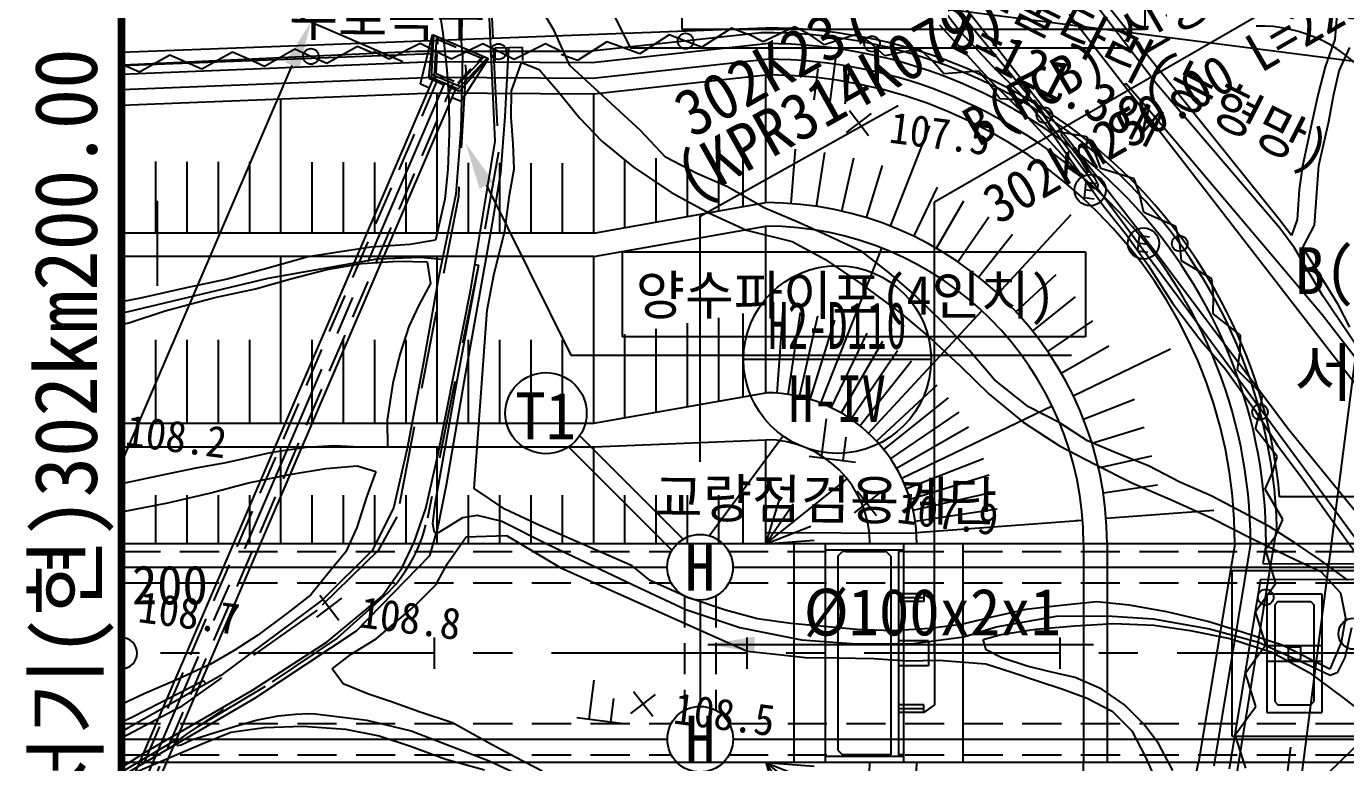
# Model space of a CAD drawing. Header units: millimetres. Extents: x 4198 to 4994, y 1103 to 1807.
# Drawn here: x 4275.9 to 4360.3, y 1466 to 1513.1 of the extents above; entities that cross this region are included whole.
import ezdxf
from ezdxf.enums import TextEntityAlignment as Align
from ezdxf.xclip import XClip

# ---------------------------------------------------------------- set-up
doc = ezdxf.new("R2010")
doc.units = ezdxf.units.MM
doc.header["$LTSCALE"] = 10
doc.header["$MEASUREMENT"] = 0
doc.header["$XCLIPFRAME"] = 2
for name, pattern in [('A-CENTR01', [2, 1.25, -0.25, 0.25, -0.25]), ('CENTER', [2, 1.25, -0.25, 0.25, -0.25]), ('DASHED', [0.75, 0.5, -0.25]), ('HIDDEN', [0.375, 0.25, -0.125])]:
    doc.linetypes.add(name, pattern=pattern)
for name, color, linetype in [('TN-MACL', 6, 'A-CENTR01'), ('TN-MANH', 4, 'Continuous'), ('TT-WIRE-EQPM', 6, 'Continuous'), ('TZ-BASE', 253, 'Continuous'), ('TZ-CABL', 4, 'Continuous')]:
    doc.layers.add(name, color=color, linetype=linetype)
doc.layers.add('TX-PAPR', color=2, linetype='Continuous', plot=False)
doc.styles.add('HANA', font='GulimChe.ttf')
doc.styles.get("Standard").update_dxf_attribs({"font": 'GulimChe.ttf'})
doc.linetypes.add('ZIGZAG', pattern='A,0.0001,-0.2,[131,ltypeshp.shx,S=0.2,R=0,X=-0.2,Y=0],-0.4,[131,ltypeshp.shx,S=0.2,R=180,X=0.2,Y=0],-0.2', length=0.8001)
doc.dimstyles.get("Standard").update_dxf_attribs({"dimtxt": 0.18, "dimasz": 0.18, "dimexe": 0.18, "dimexo": 0.0625, "dimgap": 0.09, "dimtad": 0, "dimtih": 1, "dimtoh": 1, "dimdec": 4, "dimzin": 0, "dimdsep": 46, "dimtxsty": 'Standard', "dimcen": 0.09, "dimadec": 0, "dimazin": 0, "dimtfac": 1, "dimtdec": 4, "dimtofl": 0, "dimtmove": 0, "dimatfit": 3, "dimfxl": 0, "dimtolj": 1, "dimtzin": 0, "dimarcsym": 0})

# ---------------------------------------------------------------- blocks, each defined once
blk = doc.blocks.new('JD-DFHDH6GH34GH7')
at = {"layer": 'TZ-BASE'}
for p, q in [((52, 28.876), (97.532, 55.165)), ((45.632, 51.825, 108.911), (55.843, 38.924, 108.911)), ((27.154, 49.601), (32.54, 38.729)), ((0, 48.005), (80, 37.725)), ((57.95, 35.71, 106.62), (48.255, 47.514, 106.62)), ((66.159, 36.444, 106), (57.977, 47.146, 106)), ((35.85, 39.895), (35.85, 45.347)), ((65.449, 45.347), (65.449, 39.895)), ((74.059, 27.717, 105.955), (60.477, 44.637, 105.955)), ((23.9, 32.76, 108.911), (23.388, 43.71, 108.911)), ((21.411, 42.45, 114.981), (21.807, 38.236, 114.981)), ((20.251, 41.648, 107.95), (20.544, 39.648, 107.95)), ((27.68, 39.831, 107.587), (26.639, 41.54, 107.587)), ((51.883, 42.057, 107.587), (53.648, 39.75, 107.587)), ((17.999, 37.83), (10.269, 41.149)), ((77.978, 18.403, 102.913), (60.603, 40.85, 102.913)), ((77.746, 41.121, 105.955), (77.585, 39.254, 105.955)), ((0, 38.45), (41.2, 40)), ((0, 38.45), (41.2, 40)), ((28.674, 37.594, 107.587), (27.68, 39.831, 107.587)), ((65.449, 39.895), (35.85, 39.895)), ((39.003, 39.979), (37.122, 38.77)), ((40.051, 39.589), (39.003, 39.979)), ((43.049, 40.077), (41.036, 39.104)), ((44.042, 39.564), (43.049, 40.077)), ((55.644, 36.546, 107), (52.328, 40.184, 107)), ((53.648, 39.75, 107.587), (55.688, 37.581, 107.587)), ((15.091, 38.819), (13.139, 37.727)), ((16.113, 38.366), (15.091, 38.819)), ((19.11, 38.994), (17.11, 37.995)), ((20.11, 38.493), (19.11, 38.994)), ((19.125, 36.422), (19.894, 39.574)), ((19.658, 36.791), (19.933, 39.522)), ((19.82, 36.831), (19.972, 39.506)), ((19.894, 39.574), (23.473, 38.038)), ((20.028, 36.959), (20.168, 39.422)), ((20.544, 39.648, 107.95), (20.817, 37.323, 107.95)), ((23.11, 38.991), (21.11, 37.992)), ((24.11, 38.49), (23.11, 38.991)), ((27.11, 38.988), (25.11, 37.99)), ((28.11, 38.488), (27.11, 38.988)), ((31.049, 39.12), (29.168, 37.911)), ((30.096, 37.789), (41.2, 39)), ((32.097, 38.73), (31.049, 39.12)), ((35.026, 39.549), (33.145, 38.34)), ((36.074, 39.16), (35.026, 39.549)), ((37.122, 38.77), (36.074, 39.16)), ((41.036, 39.104), (40.043, 39.617)), ((44.955, 38.926), (44.04, 39.568)), ((47.081, 39.62), (44.955, 38.926)), ((47.996, 38.977), (47.081, 39.62)), ((48.824, 38.224), (47.992, 38.971)), ((55.843, 38.924, 108.911), (66.113, 25.704, 108.911)), ((77.585, 39.254, 105.955), (76.972, 37.518, 105.955)), ((19.87, 38.349), (-0.192, 37.56)), ((3.104, 38.262), (1.152, 37.17)), ((4.126, 37.809), (3.104, 38.262)), ((7.099, 38.448), (5.148, 37.356)), ((8.122, 37.995), (7.099, 38.448)), ((9.144, 37.542), (8.122, 37.995)), ((11.095, 38.633), (9.144, 37.542)), ((12.117, 38.18), (11.095, 38.633)), ((13.139, 37.727), (12.117, 38.18)), ((17.11, 37.995), (16.11, 38.496)), ((21.11, 37.992), (20.11, 38.493)), ((21.484, 36.334), (23.173, 38.131)), ((21.534, 36.095), (23.369, 38.047)), ((21.618, 35.95), (23.408, 38.03)), ((21.807, 38.236, 114.981), (21.712, 33.505, 114.981)), ((21.716, 35.309), (23.473, 38.038)), ((23.89, 38.735, 114.114), (25.632, 38.769, 114.114)), ((23.907, 37.881, 114.114), (23.89, 38.735, 114.114)), ((25.11, 37.99), (24.11, 38.49)), ((24.761, 38.752, 114.114), (24.525, 34.335, 114.114)), ((25.632, 38.769, 114.114), (25.648, 37.915, 114.114)), ((29.168, 37.911), (28.12, 38.301)), ((30.148, 36.789), (41.2, 38)), ((33.145, 38.34), (32.097, 38.73)), ((32.54, 38.729), (64.558, 38.729)), ((45.676, 38.241, 106.438), (45.294, 35.265, 106.438)), ((51.017, 38.659), (48.824, 38.224)), ((51.85, 37.913), (51.017, 38.659)), ((77.877, 37.253, 106.015), (78.547, 38.751, 106.015)), ((0, 37.052), (19.966, 37.85)), ((0, 12.16), (10.923, 37.603)), ((1.152, 37.17), (0.13, 37.623)), ((5.148, 37.356), (4.126, 37.809)), ((19.966, 37.85), (30.096, 37.789)), ((20.817, 37.323, 107.95), (20.937, 35.474, 107.95)), ((24.943, 35.977, 108.091), (25.591, 37.797, 108.091)), ((25.591, 37.797, 108.091), (26.711, 37.345, 108.091)), ((26.711, 37.345, 108.091), (27.934, 35.931, 108.091)), ((33.184, 33.446, 107.587), (28.674, 37.594, 107.587)), ((44.302, 35.393, 106.438), (44.557, 37.377, 106.438)), ((46.286, 35.138, 106.438), (46.541, 37.122, 106.438)), ((52.58, 37.069), (51.847, 37.913)), ((54.811, 37.229), (52.58, 37.069)), ((55.544, 36.385), (54.811, 37.229)), ((55.688, 37.581, 107.587), (57.46, 35.8, 107.587)), ((76.972, 37.518, 105.955), (76.519, 35.792, 105.955)), ((77.497, 35.653, 106.015), (77.877, 37.253, 106.015)), ((0, 36.051), (19.983, 36.85)), ((0, -9.699), (19.951, 36.774)), ((19.125, 36.422), (19.695, 36.177)), ((19.82, 36.831), (21.534, 36.095)), ((19.832, 37.043), (21.68, 36.25)), ((19.983, 36.85), (30.148, 36.789)), ((30.2, 35.789), (41.2, 37)), ((41.2, 28.825), (41.2, 37)), ((56.165, 35.456), (55.54, 36.383)), ((57.956, 34.277, 107), (55.644, 36.546, 107)), ((64.22, 36.45, 107), (64.088, 36.347, 107)), ((65.63, 34.831, 107), (64.22, 36.45, 107)), ((74.064, 27.189, 106), (66.159, 36.444, 106)), ((0, -13.704), (21.403, 36.151)), ((0, 35.05), (20, 35.85)), ((10.2, 26.88), (10.2, 35.458)), ((20, 35.85), (30.2, 35.789)), ((20.2, 26.88), (20.2, 35.849)), ((20.937, 35.474, 107.95), (20.962, 33.255, 107.95)), ((21.147, 35.554), (21.716, 35.309)), ((24.932, 34.281, 108.091), (24.943, 35.977, 108.091)), ((27.934, 35.931, 108.091), (29.295, 34.242, 108.091)), ((30.2, 26.88), (30.2, 35.789)), ((58.398, 35.345), (56.165, 35.456)), ((57.46, 35.8, 107.587), (59.124, 33.808, 107.587)), ((67.643, 22.694, 106.62), (57.95, 35.71, 106.62)), ((76.519, 35.792, 105.955), (76.115, 33.948, 105.955)), ((77.201, 34.019, 106.015), (77.497, 35.653, 106.015)), ((0.2, 26.88), (0.2, 35.058)), ((46.553, 34.708, 107.453), (47.776, 33.125, 107.453)), ((59.024, 34.418), (58.398, 35.345)), ((76.778, 21.655, 107), (65.63, 34.831, 107)), ((24.525, 34.335, 114.114), (24.236, 30.722, 114.114)), ((25.042, 32.592, 108.091), (24.932, 34.281, 108.091)), ((29.295, 34.242, 108.091), (30.725, 32.761, 108.091)), ((46.373, 33.305, 107.453), (47.956, 34.527, 107.453)), ((49.174, 27.316), (51.696, 33.744)), ((62.025, 29.831, 107), (57.956, 34.277, 107)), ((59.53, 33.427), (59.025, 34.424)), ((59.124, 33.808, 107.587), (61.173, 30.873, 107.587)), ((76.115, 33.948, 105.955), (75.529, 31.165, 105.955)), ((76.577, 31.192, 106.015), (77.201, 34.019, 106.015)), ((20.962, 33.255, 107.95), (20.87, 30.946, 107.95)), ((21.712, 33.505, 114.981), (21.377, 29.365, 114.981)), ((34.79, 31.735, 107.587), (33.184, 33.446, 107.587)), ((61.732, 33.038), (59.53, 33.427)), ((60.21, 33.303, 107), (60.075, 33.197, 107)), ((60.075, 33.197, 107), (62.196, 30.451, 107)), ((62.238, 32.041), (61.732, 33.038)), ((22.339, 23.29, 108.911), (23.9, 32.76, 108.911)), ((25.108, 30.982, 108.091), (25.042, 32.592, 108.091)), ((30.725, 32.761, 108.091), (32.73, 31.115, 108.091)), ((39.76, 28.57), (39.76, 32.154)), ((42.831, 28.764), (43.093, 32.254)), ((2.2, 26.88), (2.2, 31.451)), ((4.2, 26.88), (4.2, 31.443)), ((6.2, 26.88), (6.2, 31.435)), ((8.2, 26.88), (8.2, 31.427)), ((12.2, 26.88), (12.2, 31.412)), ((14.2, 26.88), (14.2, 31.404)), ((16.2, 26.88), (16.2, 31.397)), ((18.2, 26.88), (18.2, 31.389)), ((22.2, 26.88), (22.2, 31.374)), ((24.2, 26.88), (24.2, 31.366)), ((26.2, 26.88), (26.2, 31.358)), ((28.2, 26.88), (28.2, 31.35)), ((32.2, 27.234), (32.2, 31.506)), ((34.2, 27.587), (34.2, 31.677)), ((36.795, 30.695, 107.587), (34.79, 31.735, 107.587)), ((36.2, 27.941), (36.2, 31.849)), ((38.2, 28.295), (38.2, 32.02)), ((44.453, 28.581), (44.974, 32.042)), ((46.057, 28.278), (46.835, 31.69)), ((62.623, 31.001), (62.246, 32.053)), ((20.87, 30.946, 107.95), (20.672, 29.036, 107.95)), ((24.236, 30.722, 114.114), (23.687, 27.376, 114.114)), ((24.813, 29.307, 108.091), (25.108, 30.982, 108.091)), ((32.73, 31.115, 108.091), (35.137, 29.496, 108.091)), ((38.708, 29.85, 107.587), (36.795, 30.695, 107.587)), ((47.633, 27.855), (48.665, 31.2)), ((61.173, 30.873, 107.587), (62.773, 28.636, 107.587)), ((62.196, 30.451, 107), (62.443, 29.991, 107)), ((64.76, 30.341), (62.623, 31.001)), ((75.529, 31.165, 105.955), (75.305, 29.656, 105.955)), ((76.301, 27.378, 106.015), (76.577, 31.192, 106.015)), ((23.345, 29.936), (28.731, 19.064)), ((41.14, 28.475, 107.587), (38.708, 29.85, 107.587)), ((50.67, 26.664), (52.188, 29.817)), ((61.676, 30.111, 107.224), (61.553, 29.156, 107.224)), ((62.191, 29.559, 107.224), (61.614, 29.634, 107.224)), ((62.335, 30.026, 107.224), (61.676, 30.111, 107.224)), ((62.254, 29.71, 107), (62.025, 29.831, 107)), ((62.382, 29.755, 107), (62.254, 29.71, 107)), ((62.427, 29.871, 107), (62.382, 29.755, 107)), ((62.443, 29.991, 107), (62.427, 29.871, 107)), ((65.137, 29.289), (64.76, 30.341)), ((75.305, 29.656, 105.955), (75.187, 27.75, 105.955)), ((2.293, 28.946), (2.293, 23.495)), ((20.672, 29.036, 107.95), (20.075, 26.413, 107.95)), ((21.377, 29.365, 114.981), (20.273, 24.003, 114.981)), ((24.518, 27.026, 108.091), (24.813, 29.307, 108.091)), ((30.2, 26.88), (41.2, 28.825)), ((35.137, 29.496, 108.091), (37.567, 28.161, 108.091)), ((52, 0), (52, 28.876)), ((52.112, 25.901), (53.862, 28.932)), ((61.553, 29.156, 107.224), (62.212, 29.071, 107.224)), ((65.38, 28.195), (65.127, 29.284)), ((37.567, 28.161, 108.091), (39.98, 27.066, 108.091)), ((43.216, 27.601, 107.587), (41.14, 28.475, 107.587)), ((53.494, 25.033), (55.466, 27.924)), ((56.045, 22.999), (60.741, 28.061)), ((62.773, 28.636, 107.587), (64.268, 26.755, 107.587)), ((67.426, 27.292), (65.38, 28.195)), ((23.687, 27.376, 114.114), (21.912, 17.447, 114.114)), ((23.814, 24.194, 108.091), (24.518, 27.026, 108.091)), ((30.2, 25.38), (41.2, 27.325)), ((39.98, 27.066, 108.091), (42.896, 26.329, 108.091)), ((41.2, 16.66), (41.2, 27.325)), ((45.006, 26.789, 107.587), (43.216, 27.601, 107.587)), ((53.999, -175), (80, 27.337)), ((67.678, 26.203), (67.426, 27.292)), ((74.81, 26.716, 105.955), (74.059, 27.717, 105.955)), ((74.986, 25.947, 106), (74.064, 27.189, 106)), ((75.187, 27.75, 105.955), (74.81, 26.716, 105.955)), ((75.547, 25.956, 106.015), (76.301, 27.378, 106.015)), ((30.2, 26.88), (0, 26.88)), ((20.075, 26.413, 107.95), (18.438, 26.144, 107.95)), ((42.896, 26.329, 108.091), (44.988, 25.213, 108.091)), ((47.338, 25.689, 107.587), (45.006, 26.789, 107.587)), ((54.808, 24.063), (56.99, 26.8)), ((64.268, 26.755, 107.587), (65.647, 24.826, 107.587)), ((65.088, 26.699, 107.224), (64.965, 25.744, 107.224)), ((65.603, 26.148, 107.224), (65.026, 26.222, 107.224)), ((65.747, 26.615, 107.224), (65.088, 26.699, 107.224)), ((67.796, 25.091), (67.678, 26.203)), ((30.2, 25.38), (0, 25.38)), ((0.2, 14.71), (0.2, 25.38)), ((11.947, 25.357, 107.95), (9.291, 24.619, 107.95)), ((10.2, 14.71), (10.2, 25.38)), ((15.945, 25.982, 107.95), (11.947, 25.357, 107.95)), ((18.438, 26.144, 107.95), (15.945, 25.982, 107.95)), ((16.36, 25.239, 108), (19.102, 25.339, 108)), ((19.102, 25.339, 108), (20.519, 25.197, 108)), ((20.2, 14.71), (20.2, 25.38)), ((30.2, 14.71), (30.2, 25.38)), ((32.042, 25.682), (61.64, 25.682)), ((32.042, 20.23), (32.042, 25.682)), ((44.729, 15.992), (48.626, 25.92)), ((49.082, 24.35, 107.587), (47.338, 25.689, 107.587)), ((48.463, 25.506), (48.626, 25.92)), ((61.64, 25.682), (61.64, 20.23)), ((64.965, 25.744, 107.224), (65.624, 25.659, 107.224)), ((66.113, 25.704, 108.911), (74.651, 14.309, 108.911)), ((76.827, 22.869, 106), (74.986, 25.947, 106)), ((77.803, 22.309, 106.015), (75.547, 25.956, 106.015)), ((9.291, 24.619, 107.95), (6.751, 23.928, 107.95)), ((9.375, 24.001, 108), (16.36, 25.239, 108)), ((10.828, 23.951, 108.312), (13.131, 24.547, 108.312)), ((13.131, 24.547, 108.312), (15.367, 24.935, 108.312)), ((15.367, 24.935, 108.312), (17.699, 25.087, 108.312)), ((17.699, 25.087, 108.312), (19.559, 25.046, 108.312)), ((19.559, 25.046, 108.312), (19.771, 23.647, 108.312)), ((22.826, 24.83, 108), (21.394, 17.19, 108)), ((22.6, 24.875, 108), (22.826, 24.83, 108)), ((44.988, 25.213, 108.091), (47.228, 23.664, 108.091)), ((65.647, 24.826, 107.587), (67.219, 22.384, 107.587)), ((69.717, 23.946), (67.796, 25.091)), ((0.456, 21.87, 108), (9.375, 24.001, 108)), ((6.751, 23.928, 107.95), (4.241, 23.4, 107.95)), ((8.567, 23.319, 108.312), (10.828, 23.951, 108.312)), ((19.771, 23.647, 108.312), (19.014, 22.265, 108.312)), ((20.273, 24.003, 114.981), (19.301, 18.489, 114.981)), ((23.396, 21.946, 108.091), (23.814, 24.194, 108.091)), ((47.228, 23.664, 108.091), (49.858, 21.736, 108.091)), ((50.709, 22.922, 107.587), (49.082, 24.35, 107.587)), ((57.199, 21.845), (59.765, 24.225)), ((69.835, 22.834), (69.717, 23.946)), ((4.241, 23.4, 107.95), (1.218, 22.718, 107.95)), ((5.98, 22.747, 108.312), (8.567, 23.319, 108.312)), ((20.274, 12.859, 108.911), (22.339, 23.29, 108.911)), ((52.564, 21.105, 107.587), (50.709, 22.922, 107.587)), ((58.263, 20.608), (61, 22.79)), ((69.802, 21.716), (69.825, 22.833)), ((79.048, 19.569, 106), (76.827, 22.869, 106)), ((1.218, 22.718, 107.95), (0, 22.476, 107.95)), ((2.806, 21.894, 108.312), (5.98, 22.747, 108.312)), ((19.014, 22.265, 108.312), (18.377, 20.891, 108.312)), ((22.565, 10.545, 108.091), (23.396, 21.946, 108.091)), ((67.219, 22.384, 107.587), (68.942, 20.114, 107.587)), ((79.388, 6.704, 106.62), (67.643, 22.694, 106.62)), ((78.544, 20.862, 106.015), (77.803, 22.309, 106.015)), ((0, 21.769, 108), (0.456, 21.87, 108)), ((0, 21.027, 108.312), (0.473, 21.135, 108.312)), ((0.473, 21.135, 108.312), (2.806, 21.894, 108.312)), ((36.2, 15.774), (36.2, 21.107)), ((38.2, 16.128), (38.2, 21.461)), ((39.76, 16.405), (39.76, 21.738)), ((41.922, 16.633), (42.318, 21.918)), ((42.64, 16.552), (43.43, 21.793)), ((43.35, 16.418), (44.529, 21.585)), ((44.047, 16.231), (45.61, 21.295)), ((47.77, 14.081), (55.025, 21.899)), ((49.858, 21.736, 108.091), (51.737, 20.162, 108.091)), ((54.21, 19.395, 107.587), (52.564, 21.105, 107.587)), ((54.722, 21.573), (55.025, 21.899)), ((59.233, 19.294), (62.124, 21.266)), ((71.564, 20.339), (69.802, 21.716)), ((79.045, 18.723, 107), (76.778, 21.655, 107)), ((18.377, 20.891, 108.312), (17.806, 19.117, 108.312)), ((32.2, 15.065), (32.2, 20.399)), ((34.2, 15.419), (34.2, 20.753)), ((45.391, 15.703), (47.691, 20.478)), ((71.542, 19.221), (71.564, 20.339)), ((2.2, 14.71), (2.2, 20.045)), ((4.2, 14.71), (4.2, 20.045)), ((6.2, 14.71), (6.2, 20.045)), ((8.2, 14.71), (8.2, 20.045)), ((12.2, 14.71), (12.2, 20.045)), ((14.2, 14.71), (14.2, 20.045)), ((16.2, 14.71), (16.2, 20.045)), ((18.2, 14.71), (18.2, 20.045)), ((22.2, 14.71), (22.2, 20.045)), ((24.2, 14.71), (24.2, 20.045)), ((26.2, 14.71), (26.2, 20.045)), ((28.2, 14.71), (28.2, 20.045)), ((61.64, 20.23), (32.042, 20.23)), ((46.03, 15.366), (48.68, 19.956)), ((51.737, 20.162, 108.091), (53.673, 18.35, 108.091)), ((60.101, 17.913), (63.132, 19.663)), ((60.864, 16.47), (67.085, 19.465)), ((68.942, 20.114, 107.587), (70.604, 18.163, 107.587)), ((17.806, 19.117, 108.312), (17.361, 17.271, 108.312)), ((28.731, 19.064), (60.75, 19.064)), ((46.642, 14.981), (49.627, 19.361)), ((47.223, 14.552), (50.527, 18.696)), ((55.829, 17.482, 107.587), (54.21, 19.395, 107.587)), ((71.367, 18.108), (71.519, 19.216)), ((19.301, 18.489, 114.981), (18.28, 13.092, 114.981)), ((53.673, 18.35, 108.091), (55.485, 16.57, 108.091)), ((70.604, 18.163, 107.587), (72.425, 15.618, 107.587)), ((72.958, 16.536), (71.367, 18.108)), ((80, 15.797, 102.913), (77.978, 18.403, 102.913)), ((17.361, 17.271, 108.312), (16.99, 14.905, 108.312)), ((21.394, 17.19, 108), (20.051, 9.539, 108)), ((21.912, 17.447, 114.114), (20.775, 10.751, 114.114)), ((48.281, 13.57), (52.166, 17.175)), ((58.001, 15.766, 107.587), (55.829, 17.482, 107.587)), ((30.2, 14.71), (41.2, 16.66)), ((48.752, 13.023), (52.896, 16.327)), ((55.485, 16.57, 108.091), (57.662, 14.774, 108.091)), ((61.516, 14.974), (64.774, 16.252)), ((72.806, 15.428), (72.958, 16.536)), ((49.181, 12.442), (53.561, 15.427)), ((49.903, 11.191), (59.512, 15.819)), ((59.964, 14.764, 107.587), (58.001, 15.766, 107.587)), ((59.111, 15.626), (59.512, 15.819)), ((72.425, 15.618, 107.587), (73.907, 13.332, 107.587)), ((72.515, 14.349), (72.806, 15.428)), ((0, 14.71), (30.2, 14.71)), ((16.99, 14.905, 108.312), (17.021, 13.211, 108.312)), ((44.768, 12.507, 108.03), (45.087, 14.987, 108.03)), ((49.566, 11.83), (54.156, 14.48)), ((57.662, 14.774, 108.091), (59.981, 13.27, 108.091)), ((61.777, 13.589, 107.587), (59.964, 14.764, 107.587)), ((62.055, 13.433), (65.4, 14.465)), ((73.894, 12.588), (72.515, 14.349)), ((30.2, 13.21), (41.2, 13.66)), ((41.2, 7), (41.2, 13.66)), ((46.157, 12.329, 108.03), (46.348, 13.816, 108.03)), ((63.686, 12.785, 107.587), (61.777, 13.589, 107.587)), ((74.651, 14.309, 108.911), (79.743, 8.06, 108.911)), ((0, 13.21), (30.2, 13.21)), ((0.2, 7), (0.2, 13.21)), ((9.614, 12.849, 108.312), (6.671, 12.172, 108.312)), ((11.815, 13.154, 108.312), (9.614, 12.849, 108.312)), ((10.2, 7), (10.2, 13.21)), ((13.625, 13.273, 108.312), (11.815, 13.154, 108.312)), ((15.246, 13.176, 108.312), (13.625, 13.273, 108.312)), ((17.021, 13.211, 108.312), (15.246, 13.176, 108.312)), ((18.28, 13.092, 114.981), (17.399, 9.279, 114.981)), ((19.46, 9.252, 108.911), (20.274, 12.859, 108.911)), ((20.2, 7), (20.2, 13.21)), ((30.2, 7), (30.2, 13.21)), ((59.981, 13.27, 108.091), (62.238, 12.085, 108.091)), ((65.677, 11.987, 107.587), (63.686, 12.785, 107.587)), ((73.907, 13.332, 107.587), (75.545, 11.137, 107.587)), ((4.754, 11.845, 108.312), (2.603, 11.382, 108.312)), ((6.671, 12.172, 108.312), (4.754, 11.845, 108.312)), ((10.757, 11.429, 108.816), (13.074, 11.823, 108.816)), ((13.074, 11.823, 108.816), (15.081, 11.995, 108.816)), ((15.081, 11.995, 108.816), (16.276, 11.628, 108.816)), ((43.975, 12.609, 108.03), (46.95, 12.227, 108.03)), ((50.192, 10.529), (55.126, 12.466)), ((62.238, 12.085, 108.091), (64.616, 10.908, 108.091)), ((62.478, 11.857), (65.89, 12.635)), ((67.683, 10.947, 107.587), (65.677, 11.987, 107.587)), ((73.603, 11.509), (73.894, 12.588)), ((2.603, 11.382, 108.312), (0, 10.84, 108.312)), ((8.127, 10.894, 108.816), (10.757, 11.429, 108.816)), ((16.276, 11.628, 108.816), (15.692, 10.056, 108.816)), ((41.2, 7), (46.407, 11.152)), ((50.431, 9.847), (55.495, 11.41)), ((73.144, 10.497), (73.586, 11.524)), ((75.545, 11.137, 107.587), (77.19, 8.822, 107.587)), ((2.961, 9.628, 108.816), (5.625, 10.247, 108.816)), ((5.625, 10.247, 108.816), (8.127, 10.894, 108.816)), ((20.775, 10.751, 114.114), (20.222, 8.09, 114.114)), ((24.509, 9.218, 108.091), (22.565, 10.545, 108.091)), ((46.871, 8.988, 107.916), (48.454, 10.211, 107.916)), ((47.051, 10.391, 107.916), (48.273, 8.808, 107.916)), ((50.618, 9.15), (55.785, 10.329)), ((62.781, 10.253), (66.242, 10.774)), ((64.616, 10.908, 108.091), (67.193, 9.785, 108.091)), ((69.679, 10.067, 107.587), (67.683, 10.947, 107.587)), ((74.257, 8.557), (73.144, 10.497)), ((0, 9.035, 108.816), (2.961, 9.628, 108.816)), ((2.2, 7), (2.2, 10.105)), ((4.2, 7), (4.2, 10.105)), ((6.2, 7), (6.2, 10.105)), ((8.2, 7), (8.2, 10.105)), ((12.2, 7), (12.2, 10.105)), ((14.2, 7), (14.2, 10.105)), ((15.692, 10.056, 108.816), (15.057, 8.035, 108.816)), ((16.2, 7), (16.2, 10.105)), ((18.2, 7), (18.2, 10.105)), ((20.051, 9.539, 108), (19.892, 8.3, 108)), ((22.2, 7), (22.2, 10.105)), ((24.2, 7), (24.2, 10.105)), ((26.2, 7), (26.2, 10.105)), ((28.2, 7), (28.2, 10.105)), ((32.2, 7), (32.2, 10.105)), ((34.2, 7), (34.2, 10.105)), ((36.2, 7), (36.2, 10.105)), ((38.2, 7), (38.2, 10.105)), ((39.76, 6.995), (39.76, 10.1)), ((41.2, 7), (42.115, 9.967)), ((41.2, 7), (42.949, 9.565)), ((67.193, 9.785, 108.091), (69.691, 8.655, 108.091)), ((71.393, 9.17, 107.587), (69.679, 10.067, 107.587)), ((80, 10), (74.063, 10)), ((80, 10), (74.063, 10)), ((17.399, 9.279, 114.981), (16.041, 6.566, 114.981)), ((18.711, 7.103, 108.911), (19.46, 9.252, 108.911)), ((20.755, 8.01, 108), (21.83, 8.681, 108)), ((21.83, 8.681, 108), (22.749, 8.833, 108)), ((22.749, 8.833, 108), (24.32, 8.451, 108)), ((24.32, 8.451, 108), (27.192, 7.003, 108)), ((26.799, 8.157, 108.091), (24.509, 9.218, 108.091)), ((50.752, 8.44), (55.993, 9.23)), ((50.833, 7.722), (61.468, 8.519)), ((61.024, 8.486), (61.468, 8.519)), ((62.964, 8.631), (69.85, 9.147)), ((69.691, 8.655, 108.091), (72.237, 7.368, 108.091)), ((73.442, 8.093, 107.587), (71.393, 9.17, 107.587)), ((73.815, 7.53), (74.257, 8.557)), ((77.19, 8.822, 107.587), (78.833, 6.547, 107.587)), ((15.057, 8.035, 108.816), (14.35, 6.495, 108.816)), ((20.222, 8.09, 114.114), (19.697, 6.239, 114.114)), ((19.892, 8.3, 108), (20.001, 7.747, 108)), ((20.001, 7.747, 108), (20.267, 7.713, 108)), ((20.267, 7.713, 108), (20.755, 8.01, 108)), ((32.66, 5.591, 108.091), (26.799, 8.157, 108.091)), ((41.2, 7), (44.09, 8.134)), ((41.212, 7.717), (50.821, 7.683)), ((75.043, 7.066, 107.587), (73.442, 8.093, 107.587)), ((43, 7), (0, 7)), ((17.932, 5.437, 108.911), (18.711, 7.103, 108.911)), ((20.859, 5.749, 108.896), (22.041, 7.441, 108.896)), ((22.041, 7.441, 108.896), (24.62, 7.53, 108.896)), ((24.62, 7.53, 108.896), (28.107, 5.455, 108.896)), ((27.192, 7.003, 108), (33.126, 4.172, 108)), ((41.2, 7), (44.296, 7.232)), ((53.8, 7), (43, 7)), ((43, 7), (43, -7)), ((43, 7), (43, -7)), ((53.8, 7), (43, 7)), ((45, 7), (45, -7)), ((45, 7), (45, -7)), ((50, 7), (50, -7)), ((50, 7), (50, -7)), ((50.025, -7, -156.294), (50.025, 7, -156.294)), ((80, 7, -156.294), (50.025, 7, -156.294)), ((50.025, -7), (50.025, 7)), ((53.8, 7), (53.8, -7)), ((53.8, 7), (53.8, -7)), ((61.525, 7), (61.525, -7)), ((63.025, 7), (63.025, -7)), ((71.2, 7), (68.88, -7)), ((72.2, 7), (69.86, -7.197)), ((72.237, 7.368, 108.091), (74.656, 6.193, 108.091)), ((73.2, 7), (72.994, 5.745)), ((73.16, 6.624), (73.815, 7.53)), ((76.607, 5.997, 107.587), (75.043, 7.066, 107.587)), ((16.041, 6.566, 114.981), (12.856, 3.41, 114.981)), ((14.35, 6.495, 108.816), (13.34, 5.259, 108.816)), ((19.697, 6.239, 114.114), (15.005, 1.41, 114.114)), ((50, 6.6), (45, 6.6)), ((50, 6.6), (45, 6.6)), ((45.8, 6.2), (46.1, 6.5)), ((45.8, 6.2), (46.1, 6.5)), ((45.8, 6.2), (45.8, -6.2)), ((45.8, 6.2), (45.8, -6.2)), ((48.9, 6.5), (46.1, 6.5)), ((48.9, 6.5), (46.1, 6.5)), ((49.2, 6.2), (48.9, 6.5)), ((49.2, 6.2), (48.9, 6.5)), ((49.2, 6.2), (49.2, -6.5)), ((49.2, 6.2), (49.2, -6.5)), ((50, 6.5), (49.7, 6.5)), ((49.7, 6.5), (49.7, -6.5)), ((49.7, 6.5), (49.7, -6.5)), ((50, 6.5), (49.7, 6.5)), ((73.825, 4.489), (73.16, 6.624)), ((74.656, 6.193, 108.091), (76.697, 5.236, 108.091)), ((78.43, 4.663, 107.587), (76.607, 5.997, 107.587)), ((13.34, 5.259, 108.816), (12.108, 3.724, 108.816)), ((16.676, 3.659, 108.911), (17.932, 5.437, 108.911)), ((20.102, 4.368, 108.896), (20.859, 5.749, 108.896)), ((28.107, 5.455, 108.896), (40.003, 0.135, 108.896)), ((33.811, 4.657, 108.091), (32.66, 5.591, 108.091)), ((71, 5.3), (79, 5.3)), ((71, 5.3), (71, -5.3)), ((72.994, 5.745), (80, 5.721)), ((76.697, 5.236, 108.091), (77.958, 3.865, 108.091)), ((18.813, 3.072, 108.896), (20.102, 4.368, 108.896)), ((36.225, 3.563, 108.091), (33.811, 4.657, 108.091)), ((72.831, 4.746), (70.841, -7.394)), ((72.831, 4.746), (80, 4.721)), ((73.17, 3.583), (73.825, 4.489)), ((12.856, 3.41, 114.981), (6.346, -1.416, 114.981)), ((12.108, 3.724, 108.816), (10.57, 2.533, 108.816)), ((12.5, 2.302, 108.843), (14.083, 3.525, 108.843)), ((12.681, 3.705, 108.843), (13.903, 2.122, 108.843)), ((13.152, 0.724, 108.911), (16.676, 3.659, 108.911)), ((33.126, 4.172, 108), (36.099, 2.801, 108)), ((38.621, 2.75, 108.091), (36.225, 3.563, 108.091)), ((51.3, 3.8), (49.7, 3.8)), ((51.3, 3.8), (49.7, 3.8)), ((51.3, 3.55), (49.7, 3.55)), ((51.3, 3.55), (49.7, 3.55)), ((51.3, 3.8), (51.3, 3.3)), ((52, 3.3), (51.3, 3.8)), ((52, 3.3), (51.3, 3.8)), ((51.3, 3.8), (51.3, 3.3)), ((72.515, 2.676), (73.17, 3.583)), ((73.25, 3.8), (76.75, 3.8)), ((73.25, 3.8), (73.25, -3.8)), ((76.75, 3.8), (76.75, -3.8)), ((77.958, 3.865, 108.091), (78.264, 2.27, 108.091)), ((10.57, 2.533, 108.816), (8.722, 1.162, 108.816)), ((17.437, 1.892, 108.896), (18.813, 3.072, 108.896)), ((36.099, 2.801, 108), (39.548, 1.638, 108)), ((40.675, 2.198, 108.091), (38.621, 2.75, 108.091)), ((51.3, 3.3), (49.7, 3.3)), ((51.3, 3.3), (49.7, 3.3)), ((52, 3.3), (52, -3.3)), ((52, 3.3), (52, -3.3)), ((57.838, 2.793, 108.091), (55.569, 2.282, 108.091)), ((60.283, 3.074, 108.091), (57.838, 2.793, 108.091)), ((62.368, 3.291, 108.091), (60.283, 3.074, 108.091)), ((64.442, 3.064, 108.091), (62.368, 3.291, 108.091)), ((66.852, 2.655, 108.091), (64.442, 3.064, 108.091)), ((69.477, 2.019, 108.091), (66.852, 2.655, 108.091)), ((73.18, 0.541), (72.515, 2.676)), ((73.95, 3.3), (73.75, 3.1)), ((73.75, 3.1), (73.75, -3.1)), ((73.95, 3.3), (76.05, 3.3)), ((76.05, 3.3), (76.25, 3.1)), ((76.25, 3.1), (76.25, -3.1)), ((16.288, 0.929, 108.896), (17.437, 1.892, 108.896)), ((42.795, 1.892, 108.091), (40.675, 2.198, 108.091)), ((44.947, 1.709, 108.091), (42.795, 1.892, 108.091)), ((47.019, 1.522, 108.091), (44.947, 1.709, 108.091)), ((53.701, 1.837, 108.091), (51.699, 1.585, 108.091)), ((55.569, 2.282, 108.091), (53.701, 1.837, 108.091)), ((53.867, 1.057, 108), (55.928, 1.691, 108)), ((55.928, 1.691, 108), (59.793, 2.364, 108)), ((58.444, 1.541, 108.755), (60.975, 1.747, 108.755)), ((59.793, 2.364, 108), (63.036, 2.397, 108)), ((60.975, 1.747, 108.755), (63.468, 1.909, 108.755)), ((63.036, 2.397, 108), (65.979, 2.198, 108)), ((63.468, 1.909, 108.755), (66.019, 1.793, 108.755)), ((65.979, 2.198, 108), (69.585, 1.555, 108)), ((66.019, 1.793, 108.755), (68.343, 1.46, 108.755)), ((71.661, 1.354, 108.091), (69.477, 2.019, 108.091)), ((78.264, 2.27, 108.091), (78.004, 0.678, 108.091)), ((8.722, 1.162, 108.816), (7.211, 0.174, 108.816)), ((15.005, 1.41, 114.114), (8.502, -2.89, 114.114)), ((14.697, -0.064, 108.896), (16.288, 0.929, 108.896)), ((20, 1), (20, -1)), ((39.548, 1.638, 108), (43.496, 0.861, 108)), ((40, 1), (40, -1)), ((43.496, 0.861, 108), (46.971, 0.594, 108)), ((49.286, 1.428, 108.091), (47.019, 1.522, 108.091)), ((51.699, 1.585, 108.091), (49.286, 1.428, 108.091)), ((50, 1), (50, -1)), ((50.479, 0.593, 108), (53.867, 1.057, 108)), ((55.096, 0.878, 108.755), (56.246, 1.196, 108.755)), ((55.301, 0.205, 108.755), (55.096, 0.878, 108.755)), ((56.246, 1.196, 108.755), (58.444, 1.541, 108.755)), ((60, 1), (60, -1)), ((68.343, 1.46, 108.755), (70.88, 0.94, 108.755)), ((69.585, 1.555, 108), (72.714, 0.703, 108)), ((70.88, 0.94, 108.755), (73.562, 0.065, 108.755)), ((74.22, 0.512, 108.091), (71.661, 1.354, 108.091)), ((78.256, -0.278, 108), (78.683, 1.645, 108)), ((7.211, 0.174, 108.816), (5.734, -0.689, 108.816)), ((8.387, -2.373, 108.911), (13.152, 0.724, 108.911)), ((40.003, 0.135, 108.896), (41.833, -0.068, 108.896)), ((46.971, 0.594, 108), (50.479, 0.593, 108)), ((51.6, 0.8), (49.7, 0.8)), ((51.6, 0.8), (49.7, 0.8)), ((51.6, 0.8), (51.6, -0.8)), ((51.6, 0.8), (51.6, -0.8)), ((56.303, -0.294, 108.755), (55.301, 0.205, 108.755)), ((72.525, -0.365), (73.18, 0.541)), ((72.714, 0.703, 108), (76.029, -0.802, 108)), ((73.25, 0.5), (76.75, 0.5)), ((73.562, 0.065, 108.755), (75.948, -1.233, 108.755)), ((77.268, -1.025, 108.091), (74.22, 0.512, 108.091)), ((74.6, 0.4), (75.4, 0.4)), ((74.6, 0.4), (74.6, -0.4)), ((75.4, 0.4), (75.4, -0.4)), ((78.004, 0.678, 108.091), (77.268, -1.025, 108.091)), ((5.734, -0.689, 108.816), (3.578, -1.678, 108.816)), ((13.466, -0.992, 108.896), (14.697, -0.064, 108.896)), ((41.833, -0.068, 108.896), (43.744, -0.266, 108.896)), ((43.744, -0.266, 108.896), (45.765, -0.296, 108.896)), ((45.765, -0.296, 108.896), (48.11, -0.346, 108.896)), ((48.11, -0.346, 108.896), (50.218, -0.49, 108.896)), ((51.6, -0.8), (49.7, -0.8)), ((51.6, -0.8), (49.7, -0.8)), ((50.218, -0.49, 108.896), (52.275, -0.437, 108.896)), ((52.275, -0.437, 108.896), (55.279, -0.685, 108.896)), ((55.279, -0.685, 108.896), (56.93, -1.223, 108.896)), ((57.913, -0.836, 108.755), (56.303, -0.294, 108.755)), ((59.39, -1.183, 108.755), (57.913, -0.836, 108.755)), ((71.87, -1.271), (72.525, -0.365)), ((73.25, -0.5), (76.75, -0.5)), ((74.6, -0.4), (75.4, -0.4)), ((76.029, -0.802, 108), (77.3, -1.415, 108)), ((77.777, -1.206, 108), (78.256, -0.278, 108)), ((6.346, -1.416, 114.981), (0.118, -4.973, 114.981)), ((3.578, -1.678, 108.816), (1.496, -2.581, 108.816)), ((14.175, -1.956, 108.896), (13.466, -0.992, 108.896)), ((56.93, -1.223, 108.896), (58.579, -1.762, 108.896)), ((60.989, -1.564, 108.755), (59.39, -1.183, 108.755)), ((62.693, -2.3, 108.755), (60.989, -1.564, 108.755)), ((72.535, -3.406), (71.87, -1.271)), ((75.948, -1.233, 108.755), (78.112, -2.828, 108.755)), ((77.3, -1.415, 108), (77.777, -1.206, 108)), ((0.669, -4.089, 109), (5.256, -1.742, 109)), ((1.461, -6.379, 108.911), (8.387, -2.373, 108.911)), ((5.256, -1.742, 109), (5.398, -1.958, 109)), ((15.792, -2.617, 108.896), (14.175, -1.956, 108.896)), ((29.917, -4.211, 108.413), (30.235, -1.732, 108.413)), ((32.754, -2.455, 108.521), (33.976, -4.038, 108.521)), ((58.579, -1.762, 108.896), (60.19, -2.302, 108.896)), ((60.19, -2.302, 108.896), (61.762, -2.886, 108.896)), ((64.131, -3.297, 108.755), (62.693, -2.3, 108.755)), ((1.496, -2.581, 108.816), (0, -3.29, 108.816)), ((8.502, -2.89, 114.114), (1.697, -6.889, 114.114)), ((17.197, -3.09, 108.896), (15.792, -2.617, 108.896)), ((19.099, -3.774, 108.896), (17.197, -3.09, 108.896)), ((31.305, -4.39, 108.413), (31.497, -2.902, 108.413)), ((32.574, -3.857, 108.521), (34.157, -2.635, 108.521)), ((51.3, -3.3), (49.7, -3.3)), ((51.3, -3.3), (49.7, -3.3)), ((51.3, -3.8), (51.3, -3.3)), ((52, -3.3), (51.3, -3.8)), ((52, -3.3), (51.3, -3.8)), ((51.3, -3.8), (51.3, -3.3)), ((61.762, -2.886, 108.896), (63.351, -3.712, 108.896)), ((65.384, -4.547, 108.755), (64.131, -3.297, 108.755)), ((73.75, -3.1), (73.95, -3.3)), ((73.95, -3.3), (76.05, -3.3)), ((76.05, -3.3), (76.25, -3.1)), ((78.112, -2.828, 108.755), (80, -4.306, 108.755)), ((0, -4.382, 109), (0.669, -4.089, 109)), ((6.485, -3.613, 109), (4.163, -5.172, 109)), ((6.418, -3.512, 109), (6.485, -3.613, 109)), ((8.609, -4.292, 109), (10.012, -3.996, 109)), ((10.012, -3.996, 109), (11.129, -3.901, 109)), ((11.129, -3.901, 109), (11.966, -3.866, 109)), ((11.966, -3.866, 109), (12.395, -3.87, 109)), ((12.395, -3.87, 109), (15.7, -4.293, 109)), ((21.162, -4.446, 108.896), (19.099, -3.774, 108.896)), ((29.123, -4.109, 108.413), (32.099, -4.492, 108.413)), ((51.3, -3.55), (49.7, -3.55)), ((51.3, -3.55), (49.7, -3.55)), ((51.3, -3.8), (49.7, -3.8)), ((51.3, -3.8), (49.7, -3.8)), ((63.351, -3.712, 108.896), (64.603, -4.961, 108.896)), ((71.88, -4.313), (72.535, -3.406)), ((73.25, -3.8), (76.75, -3.8)), ((0.118, -4.973, 114.981), (0, -5.051, 114.981)), ((4.551, -5.525, 109), (7.081, -4.724, 109)), ((5.099, -5.818, 109.581), (6.988, -5.049, 109.581)), ((6.988, -5.049, 109.581), (9.148, -4.747, 109.581)), ((7.081, -4.724, 109), (8.609, -4.292, 109)), ((9.148, -4.747, 109.581), (11.606, -4.667, 109.581)), ((11.606, -4.667, 109.581), (14.323, -4.853, 109.581)), ((14.323, -4.853, 109.581), (16.491, -5.277, 109.581)), ((15.7, -4.293, 109), (18.533, -4.968, 109)), ((18.533, -4.968, 109), (23.506, -6.885, 109)), ((23.425, -5.712, 108.896), (21.162, -4.446, 108.896)), ((64.603, -4.961, 108.896), (65.48, -6.641, 108.896)), ((66.312, -5.779, 108.755), (65.384, -4.547, 108.755)), ((66.879, -17.605), (80, -4.923)), ((71.226, -5.219), (71.88, -4.313)), ((3.097, -6.676, 109.581), (5.099, -5.818, 109.581)), ((3.61, -5.599, 109), (3.53, -5.718, 109)), ((3.53, -5.718, 109), (3.537, -5.828, 109)), ((3.537, -5.828, 109), (3.572, -5.897, 109)), ((3.572, -5.897, 109), (3.814, -5.863, 109)), ((3.781, -5.448, 109), (3.61, -5.599, 109)), ((4.163, -5.172, 109), (3.781, -5.448, 109)), ((3.814, -5.863, 109), (4.551, -5.525, 109)), ((16.491, -5.277, 109.581), (18.474, -5.955, 109.581)), ((25.181, -6.648, 108.896), (23.425, -5.712, 108.896)), ((67.232, -7.496, 108.755), (66.312, -5.779, 108.755)), ((71, -5.3), (79, -5.3)), ((71.89, -7.354), (71.226, -5.219)), ((0, -7.314, 108.911), (1.461, -6.379, 108.911)), ((1.052, -7.537, 109.581), (3.097, -6.676, 109.581)), ((18.474, -5.955, 109.581), (20.749, -6.776, 109.581)), ((26.896, -7.545, 108.896), (25.181, -6.648, 108.896)), ((50, -6.6), (45, -6.6)), ((50, -6.6), (45, -6.6)), ((45.8, -6.2), (46.1, -6.5)), ((45.8, -6.2), (46.1, -6.5)), ((49.2, -6.5), (46.1, -6.5)), ((49.2, -6.5), (46.1, -6.5)), ((50, -6.5), (49.7, -6.5)), ((50, -6.5), (49.7, -6.5)), ((65.48, -6.641, 108.896), (66.471, -8.837, 108.896)), ((74.466, -8.499, 108.413), (74.785, -6.02, 108.413)), ((1.697, -6.889, 114.114), (0, -7.897, 114.114)), ((43, -7), (0, -7)), ((20.749, -6.776, 109.581), (23.217, -7.462, 109.581)), ((23.506, -6.885, 109), (26.748, -8.401, 109)), ((41.2, -7), (46.407, -11.152)), ((41.2, -7), (44.09, -8.134)), ((41.2, -7), (42.949, -9.565)), ((41.2, -7), (42.115, -9.967)), ((41.2, -7), (44.296, -7.232)), ((53.8, -7), (43, -7)), ((53.8, -7), (43, -7)), ((80, -7, -156.294), (50.025, -7, -156.294))]:
    blk.add_line(p, q, dxfattribs=at)
at = {"layer": 'TZ-BASE', "linetype": 'DASHED'}
for p, q in [((21.305, 45.106), (22.018, 37.314)), ((23.534, 44.302), (23.767, 38.728)), ((23.767, 38.728), (24.112, 32.052)), ((22.018, 37.314), (21.548, 29.203)), ((24.112, 32.052), (22.807, 24.728)), ((21.548, 29.203), (17.611, 8.72)), ((22.807, 24.728), (19.564, 8.645)), ((17.611, 8.72), (16.417, 6.573)), ((16.417, 6.573), (12.519, 2.757)), ((17.056, 3.883), (13.796, 0.959)), ((12.519, 2.757), (3.764, -3.452)), ((13.796, 0.959), (9.198, -2.132)), ((9.198, -2.132), (3.597, -5.474)), ((3.764, -3.452), (0, -5.438)), ((3.597, -5.474), (0, -7.605))]:
    blk.add_line(p, q, dxfattribs=at)
at = {"layer": 'TZ-BASE', "ltscale": 0.2}
for p, q in [((40.915, 39.683), (29.84, 38.486)), ((18.863, 38.494), (0.13, 37.623)), ((29.84, 38.486), (18.863, 38.494)), ((0.13, 37.572), (0, 37.567)), ((70.82, -10.804), (73.893, 8.01))]:
    blk.add_line(p, q, dxfattribs=at)
at = {"layer": 'TZ-BASE', "linetype": 'HIDDEN', "ltscale": 0.5}
for p, q in [((20.129, 37.09), (20.261, 39.416)), ((20.252, 39.257), (22.996, 38.079)), ((21.509, 36.497), (23.105, 38.195)), ((20.129, 37.09), (21.509, 36.497))]:
    blk.add_line(p, q, dxfattribs=at)
at = {"layer": 'TZ-BASE', "linetype": 'HIDDEN'}
for p, q in [((0, -10.434), (20.297, 36.844)), ((0, -12.969), (21.215, 36.449))]:
    blk.add_line(p, q, dxfattribs=at)
at = {"layer": 'TZ-BASE', "linetype": 'CENTER'}
blk.add_line((0, -11.701), (20.756, 36.646), dxfattribs=at)
at = {"layer": 'TZ-BASE', "ltscale": 0.5}
for p, q in [((19.658, 36.791), (20.178, 36.568)), ((21.097, 36.173), (21.618, 35.95))]:
    blk.add_line(p, q, dxfattribs=at)
at = {"layer": 'TZ-BASE', "linetype": 'HIDDEN', "ltscale": 0.2}
blk.add_line((20.178, 36.568), (21.097, 36.173), dxfattribs=at)
at = {"layer": 'TZ-BASE', "linetype": 'CENTER', "flags": 128}
blk.add_lwpolyline([(700, 0), (80, 0), (0, 0)], dxfattribs=at)
at = {"layer": 'TZ-BASE'}
for centre, radius in [((36.074, 39.16), 0.5), ((24.11, 38.49), 0.5), ((47.996, 38.977), 0.5), ((12.117, 38.18), 0.5), ((59.024, 34.418), 0.5), ((61.948, 29.624, 107.224), 1), ((65.36, 26.212, 107.224), 1), ((67.678, 26.203), 0.5), ((72.806, 15.428), 0.5), ((73.17, 3.583), 0.5), ((78.821, 1.248, 108.473), 1)]:
    blk.add_circle(centre, radius, dxfattribs=at)
at = {"layer": 'TZ-BASE', "ltscale": 0.2}
blk.add_arc((41.237, 7.014), 32.671, 1.74702, 90.56483, dxfattribs=at)
at = {"layer": 'TZ-BASE'}
for centre, radius, start, end in [((41.2, 7), 33, 5.21591, 90), ((41.2, 7), 33, 5.21591, 90), ((72.768, 31.022), 9.104, 341.30672, 91.30672), ((41.2, 7), 32, 0, 90), ((41.2, 7), 31, 0, 90), ((41.2, 7), 30, 0, 90), ((41.2, 7), 21.825, 0, 90), ((41.2, 7), 20.325, 0, 90), ((41.2, 7), 9.66, 0, 90), ((41.2, 7), 6.66, 0, 90), ((0, 0), 1, 270, 90), ((39.423, -1.077), 30.047, 271.10597, 348.63028), ((41.437, -6.769), 20.09, 269.32539, 359.34246), ((41.2, -7), 6.66, 270, 0), ((41.2, -7), 9.66, 270, 0)]:
    blk.add_arc(centre, radius, start, end, dxfattribs=at)
at = {"layer": 'TZ-BASE', "linetype": 'DASHED'}
blk.add_arc((10.208, 10.532), 9.545, 315.85059, 348.60219, dxfattribs=at)
at = {"layer": 'TZ-BASE'}
for points in [[(10.463, 37.8), (11.382, 37.406), (12.106, 40.36)], [(22.897, 29.714), (22.014, 32.624), (23.793, 30.158)]]:
    blk.add_solid(points, dxfattribs=at)
at = {"layer": 'TZ-BASE', "style": 'HANA'}
for s, height, rotation, p in [('B(PCB) 신광제2 (3@25)X3', 2.5, 30, (54.777, 32.368)), ('방호울타리(능형망)', 2.5, 333.03529, (51.153, 43.581)), (' 302km250.00 L=225.00', 2.5, 30, (54.659, 26.583)), ('수로측구', 2.5, 359.7997, (10.719, 39.5)), ('L=121.38M', 2.5, 333.03529, (52.732, 38.885)), ('107.5', 2, 352.67756, (49.021, 32.669, 107.453)), ('108.2', 2, 352.67756, (0.176, 13.288, 108.198)), ('교량점검용계단', 2.5, 359.27113, (34.026, 8.721)), ('107.9', 2, 352.67756, (49.518, 8.353, 107.916)), ('108.7', 2, 352.67756, (0.993, 1.994, 108.682)), ('108.8', 2, 352.67756, (15.148, 1.667, 108.843)), ('108.5', 2, 352.67756, (35.221, -4.493, 108.521))]:
    blk.add_text(s, height=height, rotation=rotation, dxfattribs=at).set_placement(p)
at = {"layer": 'TZ-BASE', "linetype": 'ByBlock', "style": 'HANA'}
for s, p in [('B(PCB) 신광제2 (3@25)X3', (75.026, 22.97)), ('서기(현) 302km252 L=225.00', (74.991, 16.456))]:
    blk.add_text(s, height=3, dxfattribs=at).set_placement(p)
at = {"layer": 'TZ-BASE', "style": 'HANA'}
for s, p in [('양수파이프(4인치)', (32.89, 21.659)), ('200', (0.672, 3.119))]:
    blk.add_text(s, height=2.5, dxfattribs=at).set_placement(p)

msp = doc.modelspace()

# ---------------------------------------------------------------- linework, layer by layer
at = {"layer": 'TN-MACL', "const_width": 0.5}
msp.add_lwpolyline([(4282.023, 1548.001), (4282.023, 1398.001)], dxfattribs=at)
at = {"layer": 'TN-MANH'}
for centre in [(4319.023, 1478.501), (4319.033, 1467.501)]:
    msp.add_circle(centre, 2.1, dxfattribs=at)
at = {"layer": 'TT-WIRE-EQPM'}
msp.add_circle((4309.167, 1488.356), 2.6, dxfattribs=at)
at = {"layer": 'TX-PAPR', "flags": 128}
msp.add_lwpolyline([(4282.023, 1398.001), (4282.023, 1548.001), (4982.023, 1548.001), (4982.023, 1398.001), (4282.023, 1398.001)], dxfattribs=at)
at = {"layer": 'TZ-BASE'}
for p, q in [((4333.8, 1491.787), (4321.8, 1491.787)), ((4319.6, 1480.52), (4324.327, 1486.894))]:
    msp.add_line(p, q, dxfattribs=at)
at = {"layer": 'TZ-BASE', "flags": 128}
msp.add_lwpolyline([(4319.023, 1485.251), (4319.023, 1500.954), (4331.682, 1508.04)], dxfattribs=at)
at = {"layer": 'TZ-BASE'}
msp.add_circle((4327.8, 1491.787), 6, dxfattribs=at)
at = {"layer": 'TZ-CABL', "linetype": 'ByBlock'}
for points in [[(4311.325, 1486.906), (4317.934, 1480.297)], [(4310.618, 1486.199), (4317.227, 1479.59)]]:
    msp.add_lwpolyline(points, dxfattribs=at)
at = {"layer": 'TZ-CABL', "linetype": 'HIDDEN'}
for points in [[(4282.013, 1479.501), (4317.176, 1479.501)], [(4320.869, 1479.501), (4568.176, 1479.501)], [(4282.013, 1478.501), (4316.923, 1478.501)], [(4321.123, 1478.501), (4567.923, 1478.501)], [(4282.013, 1477.501), (4317.176, 1477.501)], [(4320.869, 1477.501), (4568.176, 1477.501)], [(4282.023, 1468.501), (4317.186, 1468.501)], [(4320.879, 1468.501), (4568.186, 1468.501)], [(4282.023, 1467.501), (4316.933, 1467.501)], [(4321.133, 1467.501), (4567.933, 1467.501)], [(4282.023, 1466.501), (4317.186, 1466.501)], [(4320.879, 1466.501), (4568.186, 1466.501)]]:
    msp.add_lwpolyline(points, dxfattribs=at)
at = {"layer": 'TZ-CABL', "linetype": 'ZIGZAG', "ltscale": 0.5}
for points in [[(4282.013, 1478.501), (4316.923, 1478.501)], [(4321.123, 1478.501), (4567.923, 1478.501)], [(4319.025, 1476.401), (4319.031, 1469.601)], [(4282.023, 1467.501), (4316.933, 1467.501)], [(4321.133, 1467.501), (4567.933, 1467.501)]]:
    msp.add_lwpolyline(points, dxfattribs=at)
at = {"layer": 'TZ-CABL', "linetype": 'HIDDEN', "ltscale": 0.8}
for points in [[(4318.024, 1476.653), (4318.031, 1469.347)], [(4320.024, 1476.655), (4320.031, 1469.348)]]:
    msp.add_lwpolyline(points, dxfattribs=at)

# ---------------------------------------------------------------- block references
at = {"layer": 'TZ-BASE'}
ref = msp.add_blockref('JD-DFHDH6GH34GH7', (4282.023, 1473.001), dxfattribs=at)
XClip(ref).set_block_clipping_path([(0.0000000001, -75), (700.0000000011, 75.0000000102)])

# ---------------------------------------------------------------- texts
at = {"layer": 'TN-MACL'}
msp.add_text('MATCH LINE 서기(현)302㎞200.00', height=4, rotation=90, dxfattribs=at).set_placement((4278.457, 1473.001), align=Align.MIDDLE_CENTER)
at = {"layer": 'TN-MANH', "linetype": 'ByBlock'}
for p in [(4319.023, 1478.501), (4319.033, 1467.501)]:
    msp.add_text('H', height=3, dxfattribs=at).set_placement(p, align=Align.MIDDLE)
at = {"layer": 'TT-WIRE-EQPM'}
msp.add_text('T1', height=3, dxfattribs=at).set_placement((4309.154, 1488.186), align=Align.MIDDLE)
at = {"layer": 'TZ-BASE'}
for s, p in [('(KPR314K079)', (4318.514, 1501.815)), ('302K237', (4318.514, 1505.918))]:
    msp.add_text(s, height=3, rotation=29.23871, dxfattribs=at).set_placement(p)
for s, width, p in [('H2-D110', 0.65, (4327.8, 1493.947)), ('H-IV', 0.8, (4327.8, 1489.287))]:
    msp.add_text(s, height=3, dxfattribs=dict(at, width=width)).set_placement(p, align=Align.MIDDLE)
msp.add_text('Ø100x2x1', height=3, rotation=0.05182, dxfattribs=at).set_placement((4333.874, 1475.636), align=Align.MIDDLE)

# ---------------------------------------------------------------- leaders
msp.add_leader([(4319.523, 1473.559), (4344.179, 1473.559)], dimstyle='Standard', override={"dimtxt": 3, "dimasz": 3, "dimexe": 2, "dimexo": 3, "dimgap": 1, "dimtad": 0, "dimtih": 0, "dimcen": 1, "dimaunit": 1, "dimadec": 8, "dimtix": 1, "dimtofl": 1, "dimtmove": 2, "dimtvp": 2}, dxfattribs=at)

doc.saveas('drawing.dxf')
